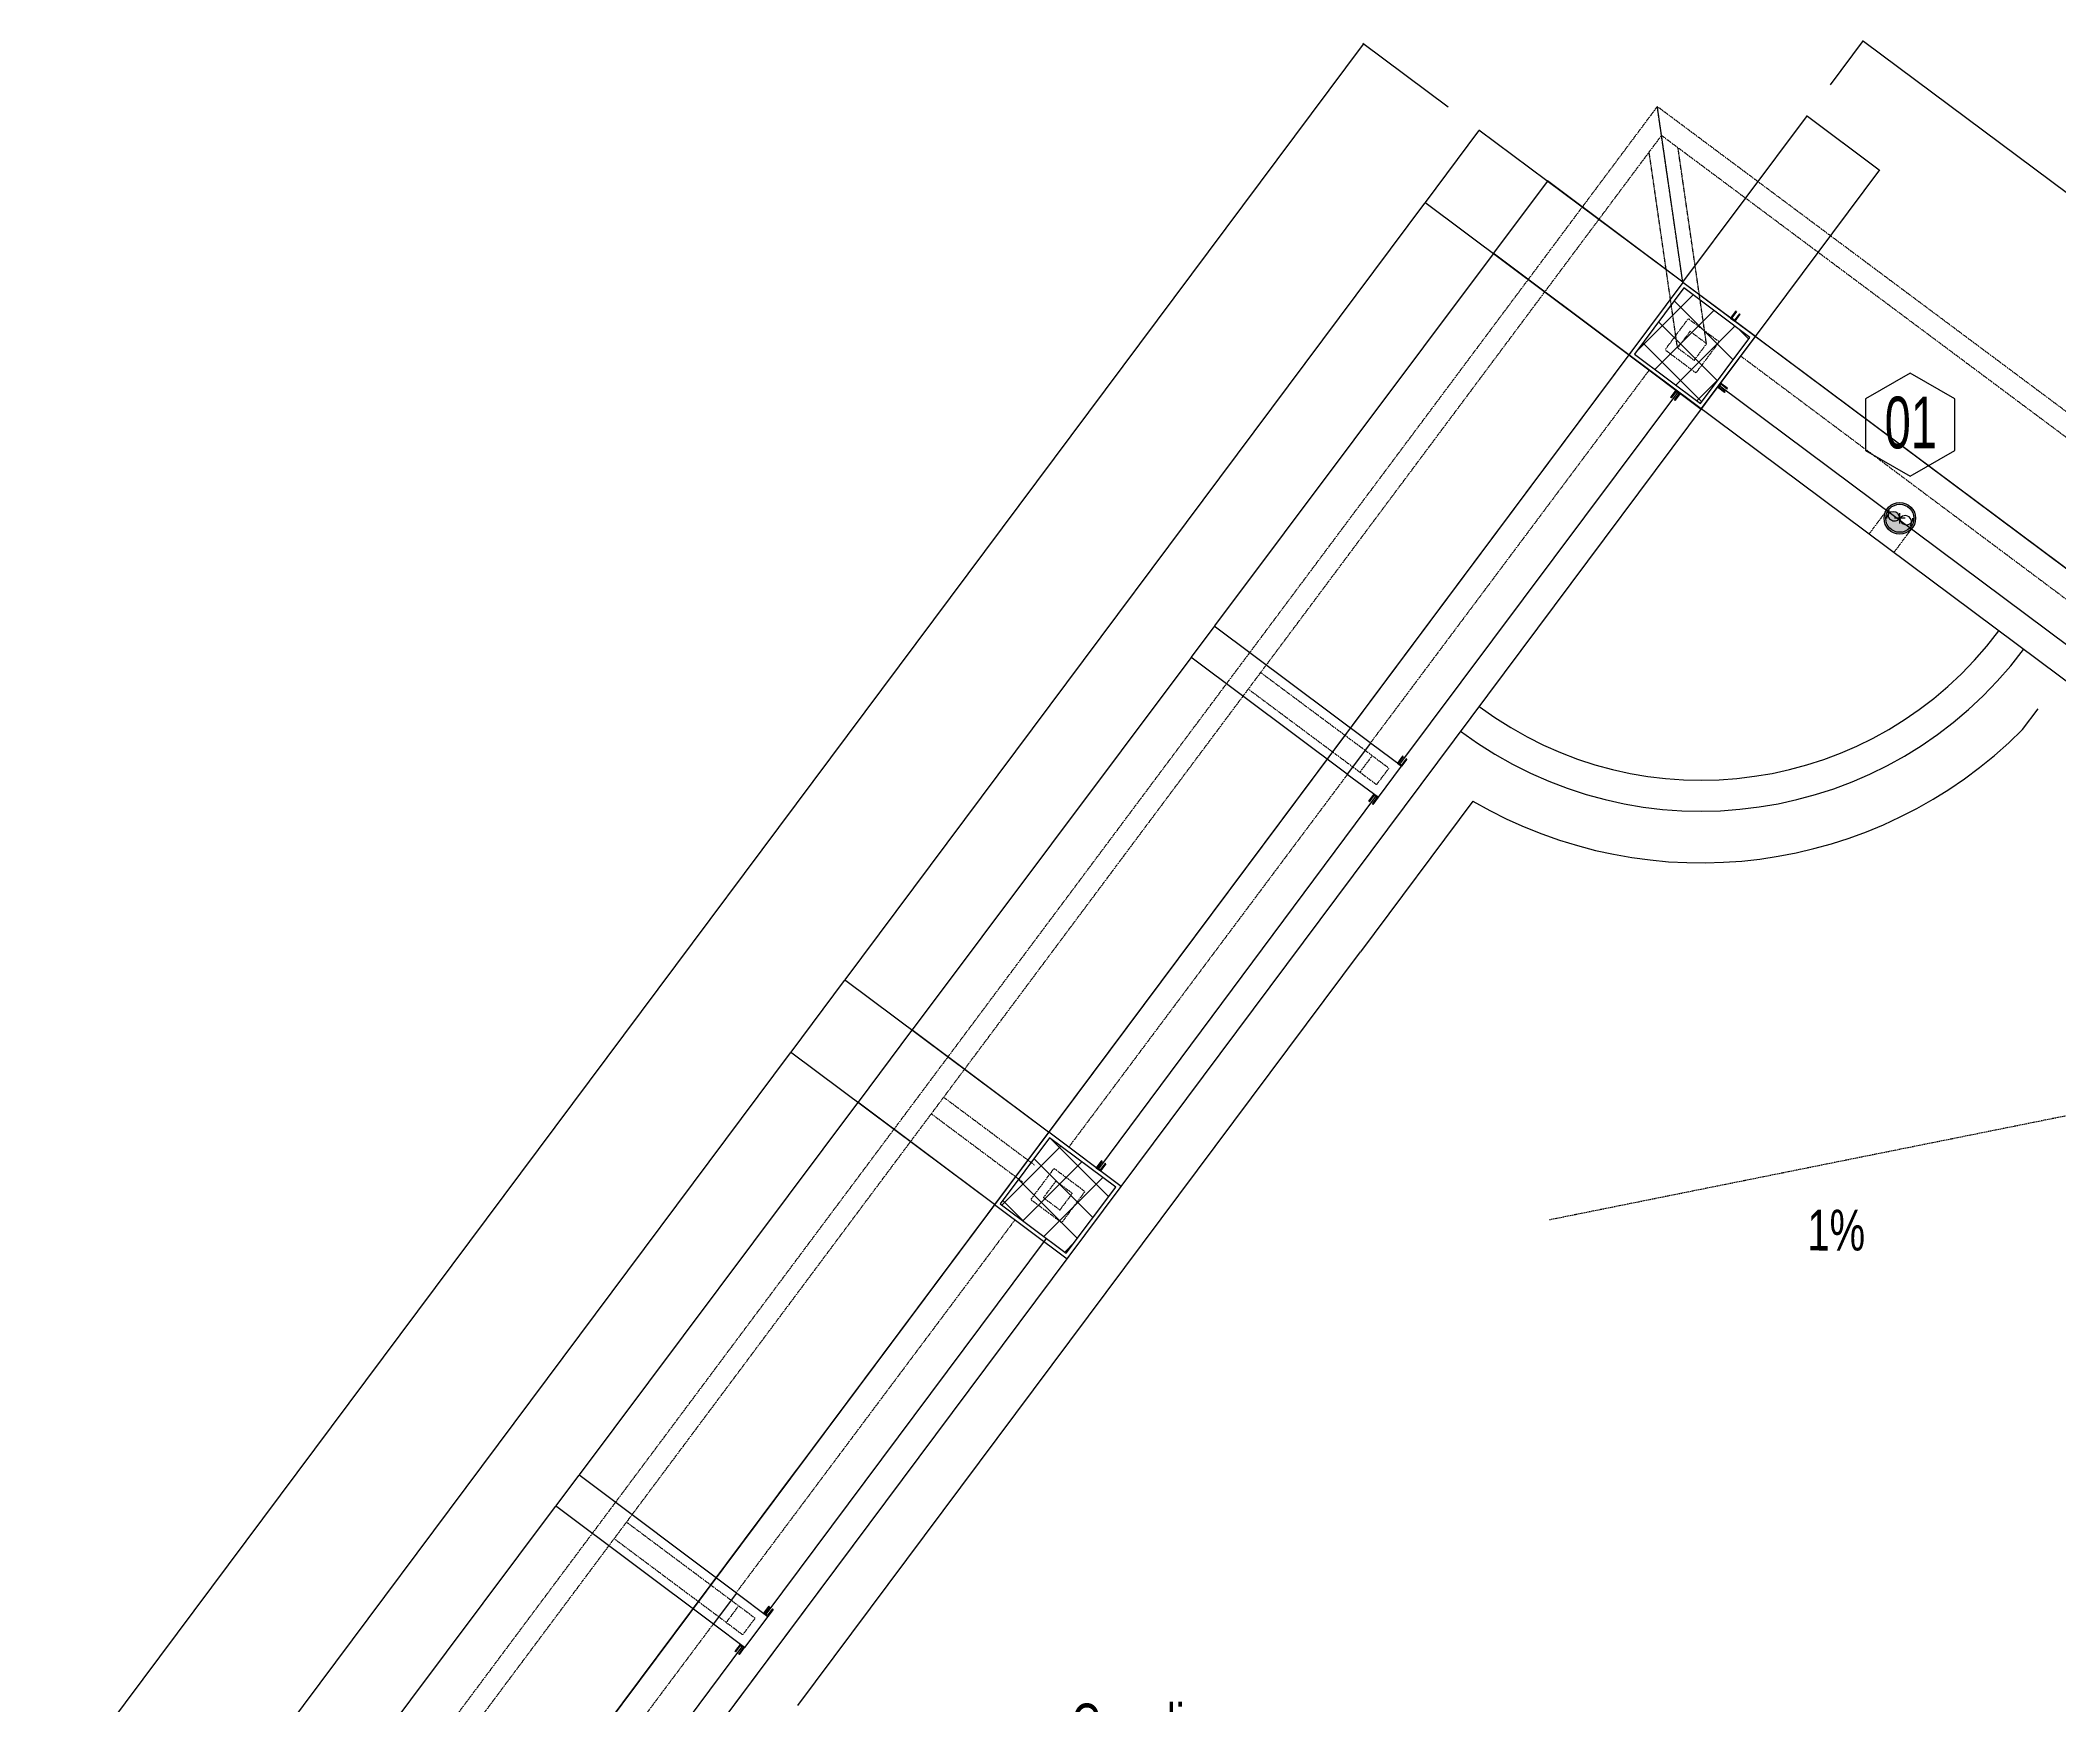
# Model space of a CAD drawing. Header units: millimetres. Extents: x -3782782348 to 131293, y -36553 to 57271.
# Drawn here: x 125530 to 126312, y -29034 to -28389 of the extents above; entities that cross this region are included whole.
import ezdxf

# ---------------------------------------------------------------- set-up
doc = ezdxf.new("R2010")
doc.units = ezdxf.units.MM
doc.header["$LTSCALE"] = 0.01
doc.linetypes.add('HIDDEN', pattern=[0.375, 0.25, -0.125])
doc.layers.get('Defpoints').update_dxf_attribs({"color": 253})
doc.layers.add('EPC RETINI PIANO TERRENO DEFINITIVO', color=4, linetype='Continuous', lineweight=0)
doc.layers.add('SEZIONATO', color=7, linetype='Continuous', lineweight=25)
for name, color, linetype in [('X_cavedi', 1, 'Continuous'), ('X_Esterno', 8, 'Continuous'), ('X_FOROMETRIA SCARICO NUMERAZIONE', 6, 'Continuous'), ('X_MURI', 8, 'Continuous'), ('X_Proiezini', 1, 'Continuous'), ('X_quote 1', 253, 'Continuous'), ('X_TESTI', 253, 'Continuous')]:
    doc.layers.add(name, color=color, linetype=linetype)
doc.styles.add('Max 50', font='arial.ttf', dxfattribs={"width": 0.65, "height": 0.125})
doc.styles.add('QUOTE', font='simplex.shx', dxfattribs={"width": 0.7})
doc.styles.get("Standard").update_dxf_attribs({"font": 'arial.ttf'})
doc.dimstyles.get("Standard").update_dxf_attribs({"dimscale": 0, "dimtxt": 0.18, "dimasz": 0.18, "dimexe": 0.18, "dimexo": 0.0625, "dimgap": 0.09, "dimtad": 1, "dimdec": 0, "dimzin": 0, "dimdsep": 46, "dimtxsty": 'Standard', "dimcen": 0.09, "dimclrd": 256, "dimclre": 256, "dimclrt": 5, "dimadec": 0, "dimazin": 0, "dimtfac": 1, "dimtdec": 0, "dimtix": 1, "dimtofl": 0, "dimtmove": 2, "dimatfit": 3, "dimfxl": 1, "dimtolj": 1, "dimtzin": 0, "dimarcsym": 0})
pattern_1 = [(45, (126193.022, -24575), (-7.071068, 7.071068), []), (135, (126193.022, -24575), (-7.071068, -7.071068), [])]

# ---------------------------------------------------------------- blocks, each defined once
blk = doc.blocks.new('colonna')
at = {"ltscale": 20}
h = blk.add_hatch(color=256, dxfattribs=at)
h.paths.add_polyline_path([(793.7017, -32.3658, -1), (793.5795, -32.3671, -1)])
h.paths.add_polyline_path([(793.5863, -32.367, 1), (793.6949, -32.3659, 1)], flags=16)
blk.add_hatch(color=256).paths.add_polyline_path([(793.6915, -32.3659, -1), (793.5897, -32.3669, -1), (793.6406, -32.3664, 1)])
at = {"color": 2}
for p, q in [((793.6408, -32.3868), (793.6404, -32.346)), ((793.661, -32.3662), (793.6202, -32.3666))]:
    blk.add_line(p, q, dxfattribs=at)
at = {"color": 7}
for radius in [0.0611, 0.0543]:
    blk.add_circle((793.6406, -32.3664), radius, dxfattribs=at)
at = {"color": 2}
for centre, start, end in [((793.6151, -32.3667), 0.59194, 180.59194), ((793.6661, -32.3662), 180.59194, 0.59194)]:
    blk.add_arc(centre, 0.0255, start, end, dxfattribs=at)
blk = doc.blocks.new('*D369')
at = {"layer": 'Defpoints', "color": 0, "transparency": 16777216}
for p in [(125820.31, -28780.83), (125899.2, -28839.72, 0), (125674.55, -29140.66, 0)]:
    blk.add_point(p, dxfattribs=at)
at = {"layer": 'X_quote 1', "lineweight": -2, "transparency": 16777216}
for p, q in [((125595.77, -29081.62), (125820.2, -28780.97)), ((125899.15, -28839.69), (125820.16, -28780.72)), ((125674.5, -29140.62), (125595.52, -29081.65))]:
    blk.add_line(p, q, dxfattribs=at)
at = {"layer": 'X_quote 1', "transparency": 16777216}
for points in [[(125820.18, -28780.96), (125820.22, -28780.99), (125820.31, -28780.83)], [(125595.74, -29081.6), (125595.79, -29081.64), (125595.66, -29081.76)]]:
    blk.add_solid(points, dxfattribs=at)
at = {"layer": 'X_quote 1', "color": 5, "transparency": 16777216, "insert": (125707.84, -28931.19), "char_height": 0.18, "attachment_point": 5, "rotation": 53.25843}
blk.add_mtext('\\A1;376', dxfattribs=at)
blk = doc.blocks.new('*D370')
at = {"layer": 'Defpoints', "color": 0, "transparency": 16777216}
for p in [(125841.23, -28752.8), (125920.12, -28811.7, 0), (125899.2, -28839.72, 0)]:
    blk.add_point(p, dxfattribs=at)
at = {"layer": 'X_quote 1', "lineweight": -2, "transparency": 16777216}
for p, q in [((125820.42, -28780.68), (125841.12, -28752.95)), ((125920.07, -28811.66), (125841.08, -28752.7)), ((125899.15, -28839.69), (125820.16, -28780.72))]:
    blk.add_line(p, q, dxfattribs=at)
at = {"layer": 'X_quote 1', "transparency": 16777216}
for points in [[(125841.1, -28752.93), (125841.14, -28752.97), (125841.23, -28752.8)], [(125820.39, -28780.67), (125820.44, -28780.7), (125820.31, -28780.83)]]:
    blk.add_solid(points, dxfattribs=at)
at = {"layer": 'X_quote 1', "color": 5, "transparency": 16777216, "insert": (125830.62, -28766.71), "char_height": 0.18, "attachment_point": 5, "rotation": 53.25843}
blk.add_mtext('\\A1;35', dxfattribs=at)
blk = doc.blocks.new('*D371')
at = {"layer": 'Defpoints', "color": 0, "transparency": 16777216}
for p in [(126065.86, -28451.89), (126144.71, -28510.75, 0), (125920.12, -28811.7, 0)]:
    blk.add_point(p, dxfattribs=at)
at = {"layer": 'X_quote 1', "lineweight": -2, "transparency": 16777216}
for p, q in [((125841.34, -28752.66), (126065.75, -28452.04)), ((126144.66, -28510.72), (126065.72, -28451.79)), ((125920.07, -28811.66), (125841.08, -28752.7))]:
    blk.add_line(p, q, dxfattribs=at)
at = {"layer": 'X_quote 1', "transparency": 16777216}
for points in [[(126065.73, -28452.02), (126065.78, -28452.06), (126065.86, -28451.89)], [(125841.31, -28752.64), (125841.36, -28752.68), (125841.23, -28752.8)]]:
    blk.add_solid(points, dxfattribs=at)
at = {"layer": 'X_quote 1', "color": 5, "transparency": 16777216, "insert": (125953.4, -28602.24), "char_height": 0.18, "attachment_point": 5, "rotation": 53.25843}
blk.add_mtext('\\A1;376', dxfattribs=at)
blk = doc.blocks.new('*D372')
at = {"layer": 'Defpoints', "color": 0, "transparency": 16777216}
for p in [(126086.8, -28423.85), (126165.64, -28482.71, 0), (126144.71, -28510.75, 0)]:
    blk.add_point(p, dxfattribs=at)
at = {"layer": 'X_quote 1', "lineweight": -2, "transparency": 16777216}
for p, q in [((126065.97, -28451.75), (126086.69, -28423.99)), ((126165.59, -28482.67), (126086.65, -28423.74)), ((126144.66, -28510.72), (126065.72, -28451.79))]:
    blk.add_line(p, q, dxfattribs=at)
at = {"layer": 'X_quote 1', "transparency": 16777216}
for points in [[(126086.66, -28423.97), (126086.71, -28424.01), (126086.8, -28423.85)], [(126065.94, -28451.73), (126065.99, -28451.77), (126065.86, -28451.89)]]:
    blk.add_solid(points, dxfattribs=at)
at = {"layer": 'X_quote 1', "color": 5, "transparency": 16777216, "insert": (126076.18, -28437.76), "char_height": 0.18, "attachment_point": 5, "rotation": 53.25843}
blk.add_mtext('\\A1;35', dxfattribs=at)
blk = doc.blocks.new('*D447')
at = {"layer": 'Defpoints', "color": 0, "transparency": 16777216}
for p in [(125729.31, -28956.44), (125790.37, -29002.16, 0), (125682.32, -29146.46, 0)]:
    blk.add_point(p, dxfattribs=at)
at = {"layer": 'X_quote 1', "lineweight": -2, "transparency": 16777216}
for p, q in [((125621.37, -29100.59), (125729.2, -28956.58)), ((125790.32, -29002.12), (125729.17, -28956.33)), ((125682.27, -29146.42), (125621.12, -29100.63))]:
    blk.add_line(p, q, dxfattribs=at)
at = {"layer": 'X_quote 1', "transparency": 16777216}
for points in [[(125729.18, -28956.56), (125729.23, -28956.6), (125729.31, -28956.44)], [(125621.35, -29100.58), (125621.4, -29100.61), (125621.26, -29100.74)]]:
    blk.add_solid(points, dxfattribs=at)
at = {"layer": 'X_quote 1', "color": 5, "transparency": 16777216, "insert": (125675.14, -29028.48), "char_height": 0.18, "attachment_point": 5, "rotation": 53.17555}
blk.add_mtext('\\A1;180', dxfattribs=at)
blk = doc.blocks.new('*D448')
at = {"layer": 'Defpoints', "color": 0, "transparency": 16777216}
for p in [(125738.3, -28944.43), (125799.34, -28990.14, 0), (125790.37, -29002.16, 0)]:
    blk.add_point(p, dxfattribs=at)
at = {"layer": 'X_quote 1', "lineweight": -2, "transparency": 16777216}
for p, q in [((125729.42, -28956.29), (125738.19, -28944.58)), ((125799.29, -28990.1), (125738.16, -28944.32)), ((125790.32, -29002.12), (125729.17, -28956.33))]:
    blk.add_line(p, q, dxfattribs=at)
at = {"layer": 'X_quote 1', "transparency": 16777216}
for points in [[(125738.17, -28944.56), (125738.22, -28944.59), (125738.3, -28944.43)], [(125729.39, -28956.28), (125729.44, -28956.31), (125729.31, -28956.44)]]:
    blk.add_solid(points, dxfattribs=at)
at = {"layer": 'X_quote 1', "color": 5, "transparency": 16777216, "insert": (125733.66, -28950.33), "char_height": 0.18, "attachment_point": 5, "rotation": 53.17555}
blk.add_mtext('\\A1;15', dxfattribs=at)
blk = doc.blocks.new('*D449')
at = {"layer": 'Defpoints', "color": 0, "transparency": 16777216}
for p in [(125846.34, -28800.14), (125899.2, -28839.72, 0), (125799.34, -28990.14, 0)]:
    blk.add_point(p, dxfattribs=at)
at = {"layer": 'X_quote 1', "lineweight": -2, "transparency": 16777216}
for p, q in [((125738.41, -28944.29), (125846.23, -28800.29)), ((125899.15, -28839.69), (125846.19, -28800.03)), ((125799.29, -28990.1), (125738.16, -28944.32))]:
    blk.add_line(p, q, dxfattribs=at)
at = {"layer": 'X_quote 1', "transparency": 16777216}
for points in [[(125846.21, -28800.27), (125846.25, -28800.3), (125846.34, -28800.14)], [(125738.38, -28944.27), (125738.43, -28944.31), (125738.3, -28944.43)]]:
    blk.add_solid(points, dxfattribs=at)
at = {"layer": 'X_quote 1', "color": 5, "transparency": 16777216, "insert": (125792.17, -28872.18), "char_height": 0.18, "attachment_point": 5, "rotation": 53.17555}
blk.add_mtext('\\A1;180', dxfattribs=at)
blk = doc.blocks.new('*D450')
at = {"layer": 'Defpoints', "color": 0, "transparency": 16777216}
for p in [(125867.3, -28772.15), (125920.12, -28811.7, 0), (125899.2, -28839.72, 0)]:
    blk.add_point(p, dxfattribs=at)
at = {"layer": 'X_quote 1', "lineweight": -2, "transparency": 16777216}
for p, q in [((125846.45, -28800), (125867.19, -28772.29)), ((125920.07, -28811.66), (125867.16, -28772.04)), ((125899.15, -28839.69), (125846.19, -28800.03))]:
    blk.add_line(p, q, dxfattribs=at)
at = {"layer": 'X_quote 1', "transparency": 16777216}
for points in [[(125867.17, -28772.27), (125867.22, -28772.31), (125867.3, -28772.15)], [(125846.42, -28799.98), (125846.47, -28800.02), (125846.34, -28800.14)]]:
    blk.add_solid(points, dxfattribs=at)
at = {"layer": 'X_quote 1', "color": 5, "transparency": 16777216, "insert": (125856.67, -28786.04), "char_height": 0.18, "attachment_point": 5, "rotation": 53.17555}
blk.add_mtext('\\A1;35', dxfattribs=at)
blk = doc.blocks.new('*D451')
at = {"layer": 'Defpoints', "color": 0, "transparency": 16777216}
for p in [(125975.34, -28627.86), (126035.73, -28673.08, 0), (125920.12, -28811.7, 0)]:
    blk.add_point(p, dxfattribs=at)
at = {"layer": 'X_quote 1', "lineweight": -2, "transparency": 16777216}
for p, q in [((125867.41, -28772), (125975.23, -28628)), ((126035.68, -28673.04), (125975.19, -28627.75)), ((125920.07, -28811.66), (125867.16, -28772.04))]:
    blk.add_line(p, q, dxfattribs=at)
at = {"layer": 'X_quote 1', "transparency": 16777216}
for points in [[(125975.2, -28627.99), (125975.25, -28628.02), (125975.34, -28627.86)], [(125867.38, -28771.99), (125867.43, -28772.02), (125867.3, -28772.15)]]:
    blk.add_solid(points, dxfattribs=at)
at = {"layer": 'X_quote 1', "color": 5, "transparency": 16777216, "insert": (125921.17, -28699.89), "char_height": 0.18, "attachment_point": 5, "rotation": 53.17555}
blk.add_mtext('\\A1;180', dxfattribs=at)
blk = doc.blocks.new('*D452')
at = {"layer": 'Defpoints', "color": 0, "transparency": 16777216}
for p in [(125984.33, -28615.85), (126044.68, -28661.05, 0), (126035.73, -28673.08, 0)]:
    blk.add_point(p, dxfattribs=at)
at = {"layer": 'X_quote 1', "lineweight": -2, "transparency": 16777216}
for p, q in [((125975.44, -28627.72), (125984.22, -28616)), ((126044.63, -28661.01), (125984.18, -28615.75)), ((126035.68, -28673.04), (125975.19, -28627.75))]:
    blk.add_line(p, q, dxfattribs=at)
at = {"layer": 'X_quote 1', "transparency": 16777216}
for points in [[(125984.2, -28615.98), (125984.24, -28616.02), (125984.33, -28615.85)], [(125975.42, -28627.7), (125975.47, -28627.73), (125975.34, -28627.86)]]:
    blk.add_solid(points, dxfattribs=at)
at = {"layer": 'X_quote 1', "color": 5, "transparency": 16777216, "insert": (125979.69, -28621.75), "char_height": 0.18, "attachment_point": 5, "rotation": 53.17555}
blk.add_mtext('\\A1;15', dxfattribs=at)
blk = doc.blocks.new('*D453')
at = {"layer": 'Defpoints', "color": 0, "transparency": 16777216}
for p in [(126092.37, -28471.55), (126144.77, -28510.79, 0), (126044.68, -28661.05, 0)]:
    blk.add_point(p, dxfattribs=at)
at = {"layer": 'X_quote 1', "lineweight": -2, "transparency": 16777216}
for p, q in [((125984.43, -28615.71), (126092.27, -28471.7)), ((126144.72, -28510.75), (126092.23, -28471.45)), ((126044.63, -28661.01), (125984.18, -28615.75))]:
    blk.add_line(p, q, dxfattribs=at)
at = {"layer": 'X_quote 1', "transparency": 16777216}
for points in [[(126092.24, -28471.68), (126092.29, -28471.72), (126092.37, -28471.55)], [(125984.41, -28615.69), (125984.46, -28615.73), (125984.33, -28615.85)]]:
    blk.add_solid(points, dxfattribs=at)
at = {"layer": 'X_quote 1', "color": 5, "transparency": 16777216, "insert": (126038.2, -28543.59), "char_height": 0.18, "attachment_point": 5, "rotation": 53.17555}
blk.add_mtext('\\A1;180', dxfattribs=at)
blk = doc.blocks.new('*D454')
at = {"layer": 'Defpoints', "color": 0, "transparency": 16777216}
for p in [(126113.34, -28443.56), (126165.64, -28482.72, 0), (126144.77, -28510.79, 0)]:
    blk.add_point(p, dxfattribs=at)
at = {"layer": 'X_quote 1', "lineweight": -2, "transparency": 16777216}
for p, q in [((126092.48, -28471.41), (126113.23, -28443.7)), ((126165.59, -28482.68), (126113.19, -28443.45)), ((126144.72, -28510.75), (126092.23, -28471.45))]:
    blk.add_line(p, q, dxfattribs=at)
at = {"layer": 'X_quote 1', "transparency": 16777216}
for points in [[(126113.2, -28443.68), (126113.25, -28443.72), (126113.34, -28443.56)], [(126092.46, -28471.39), (126092.51, -28471.43), (126092.37, -28471.55)]]:
    blk.add_solid(points, dxfattribs=at)
at = {"layer": 'X_quote 1', "color": 5, "transparency": 16777216, "insert": (126102.71, -28457.45), "char_height": 0.18, "attachment_point": 5, "rotation": 53.17555}
blk.add_mtext('\\A1;35', dxfattribs=at)
blk = doc.blocks.new('*D225')
at = {"layer": 'Defpoints', "color": 0, "transparency": 16777216}
for p in [(126074.78, -28414.87), (125529.88, -29076.3), (125562.72, -29100.81)]:
    blk.add_point(p, dxfattribs=at)
at = {"layer": 'X_quote 1', "lineweight": -2, "transparency": 16777216}
for p, q in [((126041.83, -28390.5), (125529.98, -29076.15)), ((126074.73, -28414.84), (126041.79, -28390.25)), ((125562.67, -29100.78), (125529.73, -29076.19))]:
    blk.add_line(p, q, dxfattribs=at)
at = {"layer": 'X_quote 1', "transparency": 16777216}
for points in [[(126041.8, -28390.48), (126041.85, -28390.52), (126041.93, -28390.36)], [(125529.96, -29076.13), (125530.01, -29076.17), (125529.88, -29076.3)]]:
    blk.add_solid(points, dxfattribs=at)
at = {"layer": 'X_quote 1', "color": 5, "transparency": 16777216, "insert": (125785.76, -28733.22), "char_height": 0.18, "attachment_point": 5, "rotation": 53.25843}
blk.add_mtext('\\A1;856', dxfattribs=at)
blk = doc.blocks.new('*D461')
at = {"layer": 'Defpoints', "color": 0, "transparency": 16777216}
for p in [(126241.84, -28439.23), (126165.64, -28482.71, 0), (126193.73, -28503.68, 0)]:
    blk.add_point(p, dxfattribs=at)
at = {"layer": 'X_quote 1', "lineweight": -2, "transparency": 16777216}
for p, q in [((126165.68, -28482.66), (126213.86, -28418.11)), ((126213.9, -28418.37), (126241.7, -28439.12)), ((126193.77, -28503.63), (126241.95, -28439.08))]:
    blk.add_line(p, q, dxfattribs=at)
at = {"layer": 'X_quote 1', "transparency": 16777216}
for points in [[(126213.92, -28418.34), (126213.88, -28418.39), (126213.75, -28418.26)], [(126241.72, -28439.1), (126241.68, -28439.14), (126241.84, -28439.23)]]:
    blk.add_solid(points, dxfattribs=at)
at = {"layer": 'X_quote 1', "color": 5, "transparency": 16777216, "insert": (126227.91, -28428.6), "char_height": 0.18, "attachment_point": 5, "rotation": 323.25843}
blk.add_mtext('\\A1;35', dxfattribs=at)
blk = doc.blocks.new('*D226')
at = {"layer": 'Defpoints', "color": 0, "transparency": 16777216}
for p in [(126222.75, -28406.24, 0), (126609.23, -28668.17, 0), (126596.49, -28685.24, 0)]:
    blk.add_point(p, dxfattribs=at)
at = {"layer": 'X_quote 1', "lineweight": -2, "transparency": 16777216}
for p, q in [((126222.79, -28406.19, 0), (126235.6, -28389.02, 0)), ((126235.64, -28389.28, 0), (126609.09, -28668.06, 0)), ((126596.53, -28685.19, 0), (126609.34, -28668.02, 0))]:
    blk.add_line(p, q, dxfattribs=at)
at = {"layer": 'X_quote 1', "transparency": 16777216}
for points in [[(126235.66, -28389.25, 0), (126235.62, -28389.3, 0), (126235.49, -28389.17, 0)], [(126609.11, -28668.04, 0), (126609.07, -28668.08, 0), (126609.23, -28668.17, 0)]]:
    blk.add_solid(points, dxfattribs=at)
at = {"layer": 'X_quote 1', "color": 5, "transparency": 16777216, "insert": (126422.47, -28528.52, 0), "char_height": 0.18, "attachment_point": 5, "rotation": 323.25843}
blk.add_mtext('\\A1;466', dxfattribs=at)

msp = doc.modelspace()

# ---------------------------------------------------------------- hatches: boundary and pattern name
at = {"layer": 'EPC RETINI PIANO TERRENO DEFINITIVO'}
h = msp.add_hatch(dxfattribs=at)
h.set_pattern_fill('_USER', color=256, scale=10, angle=45, style=0, double=1, pattern_type=0)
h.set_pattern_definition(pattern_1)
h.paths.add_polyline_path([(126191.62, -28503.99), (126166, -28484.86), (126146.87, -28510.48), (126172.5, -28529.61)])
h = msp.add_hatch(dxfattribs=at)
h.set_pattern_fill('_USER', color=256, scale=10, angle=45, style=0, double=1, pattern_type=0)
h.set_pattern_definition(pattern_1)
h.paths.add_polyline_path([(125946.06, -28832.93), (125920.43, -28813.8), (125901.3, -28839.42), (125926.93, -28858.55)])

# ---------------------------------------------------------------- linework, layer by layer
at = {"elevation": 0}
for points in [[(126191.62, -28503.99), (126166, -28484.86), (126146.87, -28510.48), (126172.5, -28529.61)], [(125946.06, -28832.93), (125920.43, -28813.8), (125901.3, -28839.42), (125926.93, -28858.55)]]:
    msp.add_lwpolyline(points, close=True, dxfattribs=at)
at = {"color": 2}
for centre, start, end in [((126247.6, -28572.5, 0), 143.24681, 323.24681), ((126251.68, -28575.54, 0), 323.24681, 143.24681)]:
    msp.add_arc(centre, 2.55, start, end, dxfattribs=at)
at = {"layer": 'SEZIONATO'}
for p, q in [((126185.93, -28494.12, 0), (126184.13, -28496.53, 0)), ((126056.1, -28669.16, 0), (126163.7, -28525.31, 0)), ((126161.28, -28526.88, 0), (126163.07, -28524.48, 0)), ((126179.9, -28522.7, 0), (126323.82, -28630.17, 0)), ((126182.67, -28523.52, 0), (126180.26, -28521.72, 0)), ((126056.91, -28666.39, 0), (126055.12, -28668.8, 0)), ((125939.55, -28825.82, 0), (126046.78, -28681.68, 0)), ((126044.36, -28683.25, 0), (126046.15, -28680.84, 0)), ((125940.36, -28823.06, 0), (125938.56, -28825.47, 0)), ((125810.73, -28998.27, 0), (125919.29, -28852.85, 0)), ((125811.55, -28995.51, 0), (125809.76, -28997.91, 0)), ((125801.57, -29010.53, 0), (125693.92, -29154.74, 0)), ((125798.98, -29012.35, 0), (125800.78, -29009.94, 0))]:
    msp.add_line(p, q, dxfattribs=at)
at = {"layer": 'X_cavedi'}
for radius in [6.11, 6.11, 5.43]:
    msp.add_circle((126249.64, -28574.02, 0), radius, dxfattribs=at)
at = {"layer": 'X_Esterno', "linetype": 'HIDDEN', "ltscale": 30}
for p, q in [((126155.76, -28414.59, 0), (125585.44, -29178.57, 0)), ((126155.74, -28414.59, 0), (126919.97, -28984.56, 0)), ((126165.64, -28482.74, 0), (126155.75, -28414.6, 0)), ((126165.64, -28482.71, 0), (126155.76, -28414.59, 0)), ((126157.38, -28425.79, 0), (125596.64, -29176.95, 0)), ((126163.58, -28508.03, 0), (126152.58, -28432.22, 0)), ((126157.37, -28425.79, 0), (126908.77, -28986.19, 0)), ((126174.77, -28506.4, 0), (126163.77, -28430.57, 0)), ((126332.46, -28619.12, 0), (126188.03, -28511.23, 0)), ((126044.68, -28661.05, 0), (126152.64, -28516.67, 0)), ((126045.4, -28665.94, 0), (126001.94, -28633.58, 0)), ((126040.62, -28672.36, 0), (125997.16, -28640, 0)), ((125927.89, -28817.5, 0), (126035.85, -28673.12, 0)), ((125914.81, -28824.56, 0), (125879.42, -28798.14, 0)), ((125910.03, -28830.98, 0), (125874.63, -28804.55, 0)), ((125799.13, -28989.98, 0), (125907.09, -28845.61, 0)), ((125800.05, -28995.03, 0), (125756.63, -28962.62, 0)), ((125795.27, -29001.45, 0), (125751.85, -28969.03, 0)), ((125682.32, -29146.46, 0), (125790.28, -29002.08, 0))]:
    msp.add_line(p, q, dxfattribs=at)
at = {"layer": 'X_Esterno', "linetype": 'HIDDEN', "ltscale": 14}
for p, q in [((126243.97, -28571.73, 0), (126237.68, -28580.16, 0)), ((126254.15, -28578.14, 0), (126247.29, -28587.33, 0))]:
    msp.add_line(p, q, dxfattribs=at)
at = {"layer": 'X_Esterno'}
msp.add_line((126297.16, -28655.79, 0), (126303.15, -28647.78, 0), dxfattribs=at)
at = {"layer": 'X_Esterno', "linetype": 'HIDDEN', "ltscale": 14, "elevation": 0}
for points in [[(126179.73, -28505.73), (126167.71, -28496.76), (126158.74, -28508.78), (126170.76, -28517.75)], [(126174.84, -28506.45), (126168.43, -28501.66), (126163.64, -28508.07), (126170.05, -28512.86)], [(125934.17, -28834.67), (125922.15, -28825.7), (125913.17, -28837.72), (125925.19, -28846.69)], [(125929.27, -28835.38), (125922.86, -28830.6), (125918.07, -28837.01), (125924.48, -28841.79)]]:
    msp.add_lwpolyline(points, close=True, dxfattribs=at)
at = {"layer": 'X_Esterno', "linetype": 'HIDDEN', "ltscale": 7, "elevation": 0}
for points in [[(126047.04, -28677.14), (126040.62, -28672.36), (126045.4, -28665.94), (126051.82, -28670.72)], [(125806.46, -28999.82), (125800.05, -28995.03), (125795.27, -29001.45), (125801.68, -29006.23)]]:
    msp.add_lwpolyline(points, close=True, dxfattribs=at)
at = {"layer": 'X_Esterno', "elevation": 0}
for points in [[(126084.39, -28683.55), (126040.9, -28741.85)], [(125823.05, -29033.65), (126040.9, -28741.85)]]:
    msp.add_lwpolyline(points, dxfattribs=at)
at = {"layer": 'X_Esterno'}
for radius, start, end in [(143.73, 233.25843, 323.25843), (155.73, 233.25843, 323.25843), (175.73, 239.80581, 315.06338)]:
    msp.add_arc((126172.77, -28531.67, 0), radius, start, end, dxfattribs=at)
at = {"layer": 'X_FOROMETRIA SCARICO NUMERAZIONE', "elevation": 0}
msp.add_lwpolyline([(126236.36, -28547.73), (126253.63, -28557.7), (126270.91, -28547.73), (126270.91, -28527.79), (126253.63, -28517.81), (126236.36, -28527.79)], close=True, dxfattribs=at)
at = {"layer": 'X_MURI', "ltscale": 4}
for p, q in [((126165.69, -28482.76, 0), (126144.77, -28510.79, 0)), ((126193.72, -28503.69, 0), (126165.69, -28482.76, 0)), ((126186.17, -28493.8, 0), (126184.13, -28496.53, 0)), ((126186.41, -28493.98, 0), (126184.55, -28496.47, 0)), ((126187.53, -28494.82, 0), (126185.67, -28497.3, 0)), ((126187.77, -28495, 0), (126185.74, -28497.72, 0)), ((126186.41, -28493.98, 0), (126186.17, -28493.8, 0)), ((126187.77, -28495, 0), (126187.53, -28494.82, 0)), ((126172.8, -28531.71, 0), (126193.72, -28503.69, 0)), ((126184.13, -28496.53, 0), (126185.74, -28497.72, 0)), ((126184.55, -28496.47, 0), (126185.67, -28497.3, 0)), ((126144.77, -28510.79, 0), (126172.79, -28531.74, 0)), ((126161.04, -28527.2, 0), (126163.07, -28524.48, 0)), ((126161.28, -28527.38, 0), (126161.04, -28527.2, 0)), ((126161.28, -28527.38, 0), (126163.13, -28524.9, 0)), ((126162.41, -28528.22, 0), (126164.26, -28525.73, 0)), ((126162.65, -28528.4, 0), (126164.68, -28525.67, 0)), ((126163.07, -28524.48, 0), (126164.68, -28525.67, 0)), ((126163.13, -28524.9, 0), (126164.26, -28525.73, 0)), ((126180.26, -28521.72, 0), (126179.07, -28523.32, 0)), ((126181.79, -28525.36, 0), (126179.07, -28523.32, 0)), ((126180.32, -28522.14, 0), (126179.49, -28523.26, 0)), ((126181.97, -28525.12, 0), (126179.49, -28523.26, 0)), ((126182.99, -28523.76, 0), (126180.26, -28521.72, 0)), ((126182.81, -28524, 0), (126180.32, -28522.14, 0)), ((126181.79, -28525.36, 0), (126181.97, -28525.12, 0)), ((126182.81, -28524, 0), (126182.99, -28523.76, 0)), ((126162.65, -28528.4, 0), (126162.41, -28528.22, 0)), ((126057.15, -28666.07, 0), (126055.12, -28668.8, 0)), ((126057.39, -28666.25, 0), (126055.54, -28668.74, 0)), ((126058.51, -28667.09, 0), (126056.66, -28669.58, 0)), ((126058.75, -28667.27, 0), (126056.72, -28670, 0)), ((126057.39, -28666.25, 0), (126057.15, -28666.07, 0)), ((126058.75, -28667.27, 0), (126058.51, -28667.09, 0)), ((126055.12, -28668.8, 0), (126056.72, -28670, 0)), ((126055.54, -28668.74, 0), (126056.66, -28669.58, 0)), ((126044.12, -28683.57, 0), (126046.15, -28680.84, 0)), ((126044.36, -28683.75, 0), (126044.12, -28683.57, 0)), ((126044.36, -28683.75, 0), (126046.21, -28681.26, 0)), ((126045.49, -28684.58, 0), (126047.34, -28682.1, 0)), ((126045.73, -28684.76, 0), (126047.76, -28682.04, 0)), ((126046.15, -28680.84, 0), (126047.76, -28682.04, 0)), ((126046.21, -28681.26, 0), (126047.34, -28682.1, 0)), ((126045.73, -28684.76, 0), (126045.49, -28684.58, 0)), ((125920.12, -28811.7, 0), (125899.2, -28839.72, 0)), ((125948.16, -28832.63, 0), (125920.12, -28811.7, 0)), ((125940.6, -28822.74, 0), (125938.56, -28825.47, 0)), ((125940.84, -28822.92, 0), (125938.98, -28825.41, 0)), ((125941.96, -28823.76, 0), (125940.11, -28826.24, 0)), ((125942.2, -28823.94, 0), (125940.17, -28826.66, 0)), ((125940.84, -28822.92, 0), (125940.6, -28822.74, 0)), ((125942.2, -28823.94, 0), (125941.96, -28823.76, 0)), ((125938.56, -28825.47, 0), (125940.17, -28826.66, 0)), ((125938.98, -28825.41, 0), (125940.11, -28826.24, 0)), ((125899.2, -28839.72, 0), (125927.22, -28860.67, 0)), ((125927.24, -28860.65, 0), (125948.16, -28832.63, 0)), ((125811.79, -28995.19, 0), (125809.76, -28997.91, 0)), ((125812.03, -28995.37, 0), (125810.18, -28997.85, 0)), ((125813.15, -28996.21, 0), (125811.3, -28998.69, 0)), ((125812.03, -28995.37, 0), (125811.79, -28995.19, 0)), ((125813.39, -28996.38, 0), (125813.15, -28996.21, 0)), ((125809.76, -28997.91, 0), (125811.36, -28999.11, 0)), ((125810.18, -28997.85, 0), (125811.3, -28998.69, 0)), ((125813.39, -28996.38, 0), (125811.36, -28999.11, 0)), ((125798.74, -29012.67, 0), (125800.78, -29009.94, 0)), ((125798.99, -29012.85, 0), (125800.84, -29010.36, 0)), ((125800.11, -29013.68, 0), (125801.96, -29011.2, 0)), ((125800.35, -29013.86, 0), (125802.38, -29011.14, 0)), ((125800.78, -29009.94, 0), (125802.38, -29011.14, 0)), ((125800.84, -29010.36, 0), (125801.96, -29011.2, 0)), ((125798.99, -29012.85, 0), (125798.74, -29012.67, 0)), ((125800.35, -29013.86, 0), (125800.11, -29013.68, 0))]:
    msp.add_line(p, q, dxfattribs=at)
at = {"layer": 'X_MURI', "ltscale": 4, "elevation": 0}
for points in [[(126035.73, -28673.08), (126047.76, -28682.04), (126056.71, -28670), (126044.68, -28661.05)], [(125799.34, -28990.14), (125811.36, -28999.11), (125802.39, -29011.13), (125790.37, -29002.16)]]:
    msp.add_lwpolyline(points, close=True, dxfattribs=at)
at = {"layer": 'X_Proiezini', "ltscale": 0.5}
for p, q in [((126165.64, -28482.71, 0), (125653.59, -29168.65, 0)), ((126539.4, -28761.72, 0), (126165.64, -28482.71, 0)), ((126539.38, -28761.74, 0), (126165.64, -28482.74, 0)), ((126193.69, -28503.64, 0), (125681.63, -29189.58, 0)), ((126543.17, -28808.21, 0), (126144.71, -28510.75, 0)), ((125674.51, -29140.62, 0), (125822.45, -28942.44, 0))]:
    msp.add_line(p, q, dxfattribs=at)
at = {"layer": 'X_Proiezini', "linetype": 'HIDDEN', "ltscale": 200}
msp.add_line((126113.97, -28845.52), (126356.39, -28796.73), dxfattribs=at)
at = {"layer": 'X_Proiezini', "ltscale": 0.5, "elevation": 0}
for points in [[(126539.38, -28761.74), (126165.65, -28482.73), (125653.58, -29168.68), (126339.53, -29680.74), (126725.97, -29163.08), (127184.44, -29163.08)], [(125850.5, -28963.37), (125702.55, -29161.56), (126017.49, -29396.66)]]:
    msp.add_lwpolyline(points, dxfattribs=at)

# ---------------------------------------------------------------- block references
at = {"layer": 'X_FOROMETRIA SCARICO NUMERAZIONE', "xscale": 100, "yscale": 100, "zscale": 100}
msp.add_blockref('colonna', (46885.58, -25337.38, 0), dxfattribs=at)

# ---------------------------------------------------------------- texts
at = {"layer": 'X_FOROMETRIA SCARICO NUMERAZIONE', "insert": (126243.79, -28526.95, 0), "char_height": 20, "width": 96.6229, "attachment_point": 1, "style": 'Max 50'}
msp.add_mtext('{01}', dxfattribs=at)
at = {"layer": 'X_TESTI', "char_height": 1.4515, "width": 214.705, "attachment_point": 9, "rotation": 359.85091, "style": 'QUOTE'}
for s, insert in [('{\\fArial|b0|i0|c0|p34;\\H10.9x;1%}', (126236.19, -28857.65)), ('{\\fArial|b0|i0|c0|p34;\\H10.9x;Canalina}', (125989.94, -29049.06, 0))]:
    msp.add_mtext(s, dxfattribs=dict(at, insert=insert))

# ---------------------------------------------------------------- dimensions: what is measured, and where the dimension line sits
at = {"layer": 'X_quote 1'}
for p1, p2, distance, picture, middle in [((126074.78, -28414.87), (125562.72, -29100.81), -40.98, '*D225', (125785.76, -28733.22)), ((126222.75, -28406.24, 0), (126596.49, -28685.24, 0), 21.31, '*D226', (126422.47, -28528.52, 0)), ((126165.64, -28482.71, 0), (126193.73, -28503.68, 0), 80.43, '*D461', (126227.91, -28428.6)), ((125682.32, -29146.46, 0), (125790.37, -29002.16, 0), 76.28, '*D447', (125675.14, -29028.48))]:
    dim = msp.add_aligned_dim(p1=p1, p2=p2, distance=distance, dimstyle='Standard', override={"dimscale": 1}, dxfattribs=at)
    dim.commit()
    dim.dimension.update_dxf_attribs({"geometry": picture, "text_midpoint": middle})
for base, p1, p2, angle, picture, middle in [((126086.8, -28423.85), (126144.71, -28510.75, 0), (126165.64, -28482.71, 0), 233.25843, '*D372', (126076.18, -28437.76)), ((126113.34, -28443.56), (126144.77, -28510.79, 0), (126165.64, -28482.72, 0), 233.17555, '*D454', (126102.71, -28457.45)), ((126065.86, -28451.89), (125920.12, -28811.7, 0), (126144.71, -28510.75, 0), 233.25843, '*D371', (125953.4, -28602.24)), ((126092.37, -28471.55), (126044.68, -28661.05, 0), (126144.77, -28510.79, 0), 233.17555, '*D453', (126038.2, -28543.59)), ((125984.33, -28615.85), (126035.73, -28673.08, 0), (126044.68, -28661.05, 0), 233.17555, '*D452', (125979.69, -28621.75)), ((125975.34, -28627.86), (125920.12, -28811.7, 0), (126035.73, -28673.08, 0), 233.17555, '*D451', (125921.17, -28699.89)), ((125841.23, -28752.8), (125899.2, -28839.72, 0), (125920.12, -28811.7, 0), 233.25843, '*D370', (125830.62, -28766.71)), ((125867.3, -28772.15), (125899.2, -28839.72, 0), (125920.12, -28811.7, 0), 233.17555, '*D450', (125856.67, -28786.04)), ((125820.31, -28780.83), (125674.55, -29140.66, 0), (125899.2, -28839.72, 0), 233.25843, '*D369', (125707.84, -28931.19)), ((125846.34, -28800.14), (125799.34, -28990.14, 0), (125899.2, -28839.72, 0), 233.17555, '*D449', (125792.17, -28872.18)), ((125738.3, -28944.43), (125790.37, -29002.16, 0), (125799.34, -28990.14, 0), 233.17555, '*D448', (125733.66, -28950.33))]:
    dim = msp.add_linear_dim(base=base, p1=p1, p2=p2, angle=angle, dimstyle='Standard', override={"dimscale": 1}, dxfattribs=at)
    dim.commit()
    dim.dimension.update_dxf_attribs({"geometry": picture, "text_midpoint": middle})

doc.saveas('drawing.dxf')
